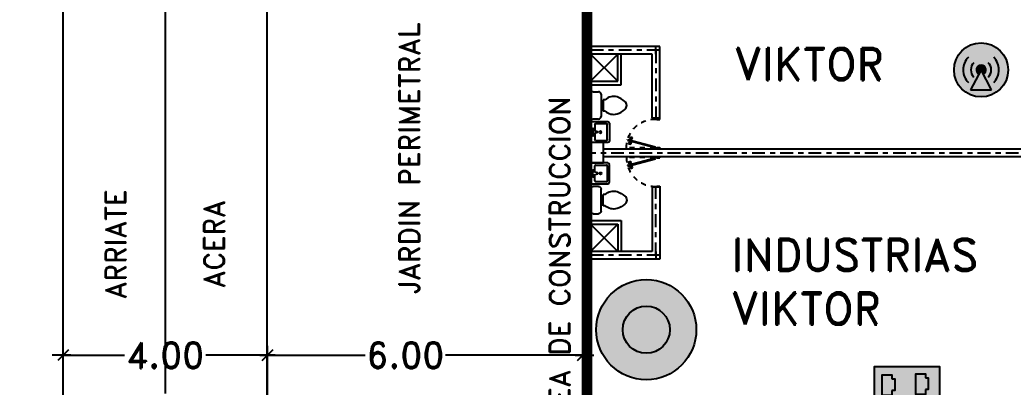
# Model space of a CAD drawing. Header units: millimetres. Extents: x 1590 to 1932, y -48 to 167.
# Drawn here: x 1619.75 to 1639.13, y 79.09 to 86.25 of the extents above; entities that cross this region are included whole.
import ezdxf
from ezdxf.enums import TextEntityAlignment as Align

# ---------------------------------------------------------------- set-up
doc = ezdxf.new("R2010")
doc.units = ezdxf.units.MM
doc.header["$LTSCALE"] = 0.1
doc.header["$MEASUREMENT"] = 0
doc.header["$PDMODE"] = 35
doc.header["$PDSIZE"] = 0.75
doc.linetypes.add('CENTERX2', pattern=[4, 2.5, -0.5, 0.5, -0.5])
doc.linetypes.add('HIDDEN2', pattern=[0.1875, 0.125, -0.0625])
doc.layers.get('0').update_dxf_attribs({"linetype": 'CONTINUOUS'})
doc.layers.get('DEFPOINTS').update_dxf_attribs({"linetype": 'CONTINUOUS'})
for name, color, linetype in [('_KTI_CONTROL', 7, 'CONTINUOUS'), ('ACCESSP02', 7, 'CONTINUOUS'), ('C-PRKG-CARS', 1, 'CONTINUOUS'), ('CABLEADO', 172, 'CONTINUOUS'), ('CALLES', 3, 'CONTINUOUS'), ('CAMARAS', 253, 'CONTINUOUS'), ('Eth2Salidas', 5, 'CONTINUOUS'), ('P-FIXT', 1, 'CONTINUOUS'), ('PARED', 4, 'CONTINUOUS'), ('TERRENO', 4, 'CONTINUOUS'), ('TEXT', 3, 'CONTINUOUS')]:
    doc.layers.add(name, color=color, linetype=linetype)
doc.styles.add('ATT', font='txt')
doc.styles.add('ROMAND', font='romand.shx')
doc.dimstyles.new('URBA', dxfattribs={"dimtxt": 20, "dimasz": 0.5, "dimexe": 1.25, "dimexo": 0.63, "dimgap": 0.63, "dimtad": 0, "dimtih": 1, "dimtoh": 1, "dimzin": 1, "dimdsep": 46, "dimtxsty": 'ROMAND', "dimcen": 2.5, "dimclrd": 1, "dimclre": 1, "dimclrt": 3, "dimadec": 0, "dimazin": 0, "dimtfac": 1, "dimtmove": 0, "dimatfit": 3, "dimfxl": 1, "dimtvp": 1, "dimtolj": 1, "dimtzin": 1, "dimarcsym": 0})

# ---------------------------------------------------------------- blocks, each defined once
blk = doc.blocks.new('15PTOI01')
at = {"color": 0, "linetype": 'ByBlock'}
for p, q in [((0, -8.5), (0, 8.5)), ((2, 10.5), (6, 10.5)), ((8, 8.5), (8, -8.5)), ((9.5, 4.375), (9.5, -4.375)), ((11.25, 4.375), (9.5, 4.375)), ((11.25, -4.375), (9.5, -4.375)), ((6, -10.5), (2, -10.5))]:
    blk.add_line(p, q, dxfattribs=at)
for centre, radius, start, end in [((2, 8.5), 2, 90, 180), ((6, 8.5), 2, 0, 90), ((17.766404, -2.827313), 9.712715, 75.184599, 132.137709), ((13.6875, -12.03125), 19.717859, 49.950272, 70.559965), ((23.458333, 0), 4.229167, 313.602819, 46.397181), ((17.766404, 2.827313), 9.712715, 227.862291, 284.815401), ((13.6875, 12.03125), 19.717859, 289.440035, 310.049728), ((2, -8.5), 2, 180, 270), ((6, -8.5), 2, 270, 0)]:
    blk.add_arc(centre, radius, start, end, dxfattribs=at)
at = {"color": 0, "linetype": 'ByBlock', "style": 'ATT'}
for tag, p, flags in [('ITEM', (0, -23), 3), ('ROOM_NUMBER', (0, -32), 1)]:
    blk.add_attdef(tag, p, '', height=6, dxfattribs=dict(at, flags=flags))
blk = doc.blocks.new('ss1')
at = {"layer": '_KTI_CONTROL', "color": 1}
for points in [[(0.141, 0.122, 0), (0.141, 0.122, 0), (0.141, 0.122, 0), (0.141, 0.122, 0), (0.141, 0.122, 0)], [(0.141, 0.122, 0), (0.141, 0.122, 0), (0.141, 0.122, 0), (0.141, 0.122, 0), (0.141, 0.122, 0), (0.141, 0.122, 0), (0.141, 0.122, 0), (0.141, 0.122, 0), (0.141, 0.122, 0), (0.141, 0.122, 0), (0.141, 0.122, 0)]]:
    blk.add_polyline3d(points, dxfattribs=at)
at = {"layer": '_KTI_CONTROL'}
for points in [[(0.141, 0.122, 0), (0.141, 0.122, 0), (0.141, 0.122, 0), (0.141, 0.122, 0)], [(0.141, 0.122, 0), (0.141, 0.122, 0)]]:
    blk.add_polyline3d(points, dxfattribs=at)
at = {"layer": 'P-FIXT', "xscale": 0.0254, "yscale": 0.0254, "zscale": 0.0254}
blk.add_blockref('15PTOI01', (17.719, 12.528), dxfattribs=at)
blk = doc.blocks.new('15PLAV06')
at = {"color": 0, "linetype": 'ByBlock'}
for p, q in [((16.5, 10), (1.5, 10)), ((0, 8.5), (0, -8.5)), ((2, -1.5), (2, 1.5)), ((7, 0.5), (3, 1.5)), ((4, 1.25), (4, 7.25)), ((4.75, 8), (15.25, 8)), ((7, -0.5), (7, 0.5)), ((16, 7.25), (16, -7.25)), ((18, -8.5), (18, 8.5)), ((3, -1.5), (7, -0.5)), ((4, -7.25), (4, -1.25)), ((15.25, -8), (4.75, -8)), ((1.5, -10), (16.5, -10))]:
    blk.add_line(p, q, dxfattribs=at)
for centre in [(2.5, 2.5), (9.5, 0), (2.5, -2.5)]:
    blk.add_circle(centre, 1, dxfattribs=at)
for centre, radius, start, end in [((1.5, 8.5), 1.5, 90, 180), ((16.5, 8.5), 1.5, 0, 90), ((4.75, 7.25), 0.75, 90, 180), ((15.25, 7.25), 0.75, 0, 90), ((1.5, -8.5), 1.5, 180, 270), ((4.75, -7.25), 0.75, 180, 270), ((15.25, -7.25), 0.75, 270, 0), ((16.5, -8.5), 1.5, 270, 0)]:
    blk.add_arc(centre, radius, start, end, dxfattribs=at)
at = {"color": 0, "linetype": 'ByBlock', "style": 'ATT'}
for tag, p, flags in [('ITEM', (0, -20), 3), ('ROOM_NUMBER', (0, -29), 1)]:
    blk.add_attdef(tag, p, '', height=6, dxfattribs=dict(at, flags=flags))
blk = doc.blocks.new('P-GIRO-D')
at = {"color": 2}
for p, q in [((-0.281, 1.048), (-0.31, 1.041)), ((-0.31, 1.041), (-0.069, 0.142)), ((-0.281, 1.048), (-0.04, 0.15)), ((-0.239, 0.971), (-0.259, 0.966)), ((-0.242, 0.981), (-0.167, 1.011)), ((-0.242, 0.981), (-0.229, 0.933)), ((-0.167, 1.011), (-0.149, 0.944)), ((-0.31, 0.963), (-0.389, 0.952)), ((-0.389, 0.952), (-0.371, 0.884)), ((-0.297, 0.915), (-0.371, 0.884)), ((-0.31, 0.963), (-0.297, 0.915)), ((-0.288, 0.958), (-0.307, 0.953)), ((-0.28, 0.929), (-0.299, 0.924)), ((-0.232, 0.942), (-0.251, 0.937)), ((-0.229, 0.933), (-0.149, 0.944)), ((-1, 0.15), (-0.97, 0.15)), ((-0.96, 0), (-1, 0)), ((-0.97, 0.15), (-0.97, 0.1)), ((-0.97, 0.1), (-0.96, 0.1)), ((-0.96, 0.1), (-0.96, 0)), ((-0.04, 0.15), (-0.069, 0.142)), ((-0.04, 0.1), (-0.04, 0)), ((-0.03, 0.1), (-0.04, 0.1)), ((-0.04, 0), (0, 0)), ((-0.03, 0.15), (-0.03, 0.1)), ((0, 0.15), (-0.03, 0.15))]:
    blk.add_line(p, q, dxfattribs=at)
at = {"color": 1, "linetype": 'HIDDEN2'}
blk.add_line((-0.03, 0.15), (-0.03, 1.08), dxfattribs=at)
blk.add_arc((-0.04, 0.15), 0.93, 89.3839, 180, dxfattribs=at)
blk = doc.blocks.new('UTP1$0$DIMBLOCK')
at = {"color": 1}
blk.add_line((-7.5, 0), (10.5, 0), dxfattribs=at)
at = {"color": 4}
blk.add_line((-5.25, -5.25), (5.25, 5.25), dxfattribs=at)
blk = doc.blocks.new('*D187')
at = {"color": 1, "linetype": 'Continuous', "lineweight": -2, "transparency": 16777216}
for p, q in [((1620.593, 79.186), (1620.593, 79.891)), ((1624.58, 79.186), (1624.58, 79.891)), ((1620.613, 79.711), (1621.793, 79.711)), ((1624.56, 79.711), (1623.38, 79.711))]:
    blk.add_line(p, q, dxfattribs=at)
at = {"layer": 'DEFPOINTS', "color": 0, "linetype": 'Continuous', "transparency": 16777216}
for p in [(1620.593, 79.711), (1620.593, 79.124), (1624.58, 79.124)]:
    blk.add_point(p, dxfattribs=at)
at = {"color": 1, "linetype": 'Continuous', "lineweight": -2, "transparency": 16777216, "xscale": 0.02, "yscale": 0.02, "zscale": 0.02, "rotation": 180}
blk.add_blockref('UTP1$0$DIMBLOCK', (1620.593, 79.711), dxfattribs=at)
at = {"color": 1, "linetype": 'Continuous', "lineweight": -2, "transparency": 16777216, "xscale": 0.02, "yscale": 0.02, "zscale": 0.02}
blk.add_blockref('UTP1$0$DIMBLOCK', (1624.58, 79.711), dxfattribs=at)
at = {"color": 3, "linetype": 'Continuous', "transparency": 16777216, "insert": (1622.586, 79.711), "char_height": 0.5, "attachment_point": 5, "style": 'ROMAND'}
blk.add_mtext('\\A1;4.00', dxfattribs=at)
blk = doc.blocks.new('*D186')
at = {"layer": 'CALLES', "color": 1, "linetype": 'Continuous', "transparency": 16777216}
for p, q in [((1624.581, 77.848), (1624.581, 79.891)), ((1630.736, 77.848), (1630.736, 79.891)), ((1624.601, 79.711), (1626.488, 79.711)), ((1630.716, 79.711), (1628.052, 79.711))]:
    blk.add_line(p, q, dxfattribs=at)
at = {"layer": 'DEFPOINTS', "color": 0, "linetype": 'Continuous', "transparency": 16777216}
for p in [(1630.736, 79.711), (1624.581, 77.786), (1630.736, 77.786)]:
    blk.add_point(p, dxfattribs=at)
at = {"layer": 'CALLES', "color": 1, "linetype": 'Continuous', "transparency": 16777216, "xscale": 0.02, "yscale": 0.02, "zscale": 0.02, "rotation": 180}
blk.add_blockref('UTP1$0$DIMBLOCK', (1624.581, 79.711), dxfattribs=at)
at = {"layer": 'CALLES', "color": 1, "linetype": 'Continuous', "transparency": 16777216, "xscale": 0.02, "yscale": 0.02, "zscale": 0.02}
blk.add_blockref('UTP1$0$DIMBLOCK', (1630.736, 79.711), dxfattribs=at)
at = {"layer": 'CALLES', "color": 3, "linetype": 'Continuous', "transparency": 16777216, "insert": (1627.27, 79.711), "char_height": 0.5, "attachment_point": 5, "style": 'ROMAND'}
blk.add_mtext('\\A1;6.00', dxfattribs=at)
blk = doc.blocks.new('dosSALIDAS')
at = {"layer": 'Eth2Salidas', "linetype": 'Continuous'}
h = blk.add_hatch(color=0, dxfattribs=at)
h.dxf.hatch_style = 1
h.paths.add_polyline_path([(0.3251, 0), (0, 0), (0, -0.5502), (0.3251, -0.5502)])
h.paths.add_polyline_path([(0.1197, -0.1706), (0.1197, -0.1458), (0.079, -0.1458), (0.079, -0.0653), (0.2552, -0.0653), (0.2552, -0.1458), (0.2216, -0.1458), (0.2216, -0.1706)], flags=16)
h.paths.add_polyline_path([(0.2637, -0.3509), (0.2637, -0.4314), (0.23, -0.4314), (0.23, -0.4562), (0.1282, -0.4562), (0.1282, -0.4314), (0.0874, -0.4314), (0.0874, -0.3509)], flags=16)
h = blk.add_hatch(color=256, dxfattribs=at)
h.dxf.hatch_style = 1
h.paths.add_polyline_path([(0.2216, -0.1706), (0.2216, -0.1458), (0.2552, -0.1458), (0.2552, -0.0653), (0.079, -0.0653), (0.079, -0.1458), (0.1197, -0.1458), (0.1197, -0.1706)])
h = blk.add_hatch(color=256, dxfattribs=at)
h.dxf.hatch_style = 1
h.paths.add_polyline_path([(0.23, -0.4562), (0.23, -0.4314), (0.2637, -0.4314), (0.2637, -0.3509), (0.0874, -0.3509), (0.0874, -0.4314), (0.1282, -0.4314), (0.1282, -0.4562)])
at = {"layer": 'Eth2Salidas', "color": 18, "linetype": 'Continuous', "true_color": 0x000000}
blk.add_lwpolyline([(0, 0), (0.3251, 0), (0.3251, -0.5502), (0, -0.5502)], close=True, dxfattribs=at)
for points in [[(0.1197, -0.1458), (0.079, -0.1458), (0.079, -0.0653), (0.2552, -0.0653), (0.2552, -0.1458), (0.2216, -0.1458)], [(0.2216, -0.1458), (0.2216, -0.1706), (0.1197, -0.1706), (0.1197, -0.1458)], [(0.1282, -0.4314), (0.0874, -0.4314), (0.0874, -0.3509), (0.2637, -0.3509), (0.2637, -0.4314), (0.23, -0.4314)], [(0.23, -0.4314), (0.23, -0.4562), (0.1282, -0.4562), (0.1282, -0.4314)]]:
    blk.add_lwpolyline(points, dxfattribs=at)
blk = doc.blocks.new('cams')
at = {"layer": 'CAMARAS', "linetype": 'Continuous', "true_color": 0xffffff}
h = blk.add_hatch(color=7, dxfattribs=at)
h.dxf.hatch_style = 1
h.paths.add_polyline_path([(-0.977, 0, 1), (0.977, 0, 1)])
h.paths.add_polyline_path([(0.46, 0, -1), (-0.46, 0, -1)], flags=16)
at = {"layer": 'CAMARAS', "linetype": 'Continuous', "true_color": 0x939598}
h = blk.add_hatch(color=252, dxfattribs=at)
h.dxf.hatch_style = 1
h.paths.add_polyline_path([(-0.46, 0, 1), (0.46, 0, 1)])
at = {"layer": 'CAMARAS', "color": 0, "linetype": 'Continuous'}
for radius in [0.977, 0.977, 0.977, 0.46]:
    blk.add_circle((0, 0), radius, dxfattribs=at)
blk = doc.blocks.new('PuntoAcceso02')
at = {"layer": 'ACCESSP02', "linetype": 'Continuous'}
h = blk.add_hatch(color=256, dxfattribs=at)
h.set_gradient(color1=(237, 31, 36), color2=(247, 171, 174))
h.paths.add_polyline_path([(-0.528, 0, 1), (0.528, 0, 1)])
h.paths.add_polyline_path([(0.042, -0.082), (0.2, -0.388), (-0.209, -0.39), (-0.043, -0.081, -4.049664)], flags=16)
h = blk.add_hatch(color=256, dxfattribs=at)
h.set_gradient(color1=(247, 171, 174), color2=(247, 171, 174))
h.paths.add_polyline_path([(-0.209, -0.39), (0.2, -0.388), (0, 0)])
h = blk.add_hatch(color=256, dxfattribs=at)
h.set_gradient(color1=(153, 27, 30), color2=(237, 31, 36))
h.paths.add_polyline_path([(0, 0), (0.042, -0.082, 4.049664), (-0.043, -0.081)])
at = {"layer": 'ACCESSP02', "color": 18, "linetype": 'Continuous', "true_color": 0x000000}
for p, q in [((0, 0), (-0.209, -0.39)), ((0.2, -0.388), (0, 0)), ((-0.209, -0.39), (0.2, -0.388))]:
    blk.add_line(p, q, dxfattribs=at)
blk.add_circle((0, 0), 0.528, dxfattribs=at)
for radius, start, end in [(0.349, 134.9548, 225.0265), (0.349, 314.9548, 45.0265), (0.199, 134.9548, 225.0265), (0.092, 297.3127, 241.8295), (0.199, 314.9548, 45.0265)]:
    blk.add_arc((0, 0), radius, start, end, dxfattribs=at)

msp = doc.modelspace()

# ---------------------------------------------------------------- linework, layer by layer
at = {"layer": 'C-PRKG-CARS', "color": 2}
msp.add_line((1622.5927, 78.9625), (1622.5927, 110.1623), dxfattribs=at)
at = {"layer": 'CABLEADO', "linetype": 'Continuous', "const_width": 0.2}
msp.add_lwpolyline([(1630.81, 113.6093), (1630.82, 68.6983)], dxfattribs=at)
at = {"layer": 'CALLES', "linetype": 'Continuous'}
msp.add_line((1620.5927, 52.886), (1620.5927, 125.5556), dxfattribs=at)
msp.add_line((1620.5927, 52.886), (1620.5927, 125.5556), dxfattribs=at)
at = {"layer": 'CALLES', "color": 4, "linetype": 'Continuous'}
msp.add_lwpolyline([(1630.7358, 83.4619), (1631.1358, 83.4619), (1631.1358, 83.8619), (1630.7358, 83.8619)], close=True, dxfattribs=at)
at = {"layer": 'PARED', "color": 8, "linetype": 'CENTERX2'}
for p, q in [((1632.234, 85.6619), (1630.7358, 85.6619)), ((1632.159, 85.5869), (1632.159, 85.7369)), ((1632.159, 85.6619), (1632.159, 84.3369)), ((1630.7358, 83.6619), (1645.7358, 83.6619)), ((1632.159, 81.6619), (1632.159, 82.9869)), ((1632.234, 81.6619), (1630.7358, 81.6619)), ((1632.159, 81.7369), (1632.159, 81.5869))]:
    msp.add_line(p, q, dxfattribs=at)
at = {"layer": 'PARED', "color": 1}
for p, q in [((1631.414, 85.0569), (1630.884, 85.5869)), ((1630.884, 85.0569), (1631.414, 85.5869)), ((1630.7858, 84.3869), (1630.7858, 84.9886)), ((1630.8358, 84.3869), (1630.8358, 84.9886)), ((1630.7858, 82.9369), (1630.7858, 82.3351)), ((1630.8358, 82.9369), (1630.8358, 82.3351)), ((1630.884, 82.2669), (1631.414, 81.7369)), ((1631.414, 82.2669), (1630.884, 81.7369))]:
    msp.add_line(p, q, dxfattribs=at)
at = {"layer": 'PARED', "color": 3}
for p, q in [((1630.7358, 84.3869), (1630.7358, 84.9869)), ((1630.8858, 84.3869), (1630.8858, 84.9869)), ((1631.1358, 83.7369), (1645.3358, 83.7369)), ((1631.1358, 83.5869), (1645.3358, 83.5869)), ((1630.7358, 82.9369), (1630.7358, 82.3369)), ((1630.8858, 82.9369), (1630.8858, 82.3369))]:
    msp.add_line(p, q, dxfattribs=at)
at = {"layer": 'PARED', "color": 2}
for p, q in [((1632.234, 84.3369), (1632.084, 84.3369)), ((1632.234, 82.9869), (1632.084, 82.9869))]:
    msp.add_line(p, q, dxfattribs=at)
at = {"layer": 'TERRENO', "color": 5, "linetype": 'Continuous'}
msp.add_line((1624.5927, -20.9342), (1624.5672, 128.1062), dxfattribs=at)
at = {"layer": 'TERRENO', "color": 4, "linetype": 'Continuous'}
for p, q in [((1630.7358, 74.9207), (1630.7358, 118.1061)), ((1630.8858, 84.9869), (1630.7358, 84.9869)), ((1630.8858, 84.3869), (1630.7358, 84.3869)), ((1630.8858, 82.9369), (1630.7358, 82.9369)), ((1630.8858, 82.3369), (1630.7358, 82.3369))]:
    msp.add_line(p, q, dxfattribs=at)
at = {"layer": 'TERRENO', "color": 2, "linetype": 'Continuous'}
for p, q in [((1630.8858, 83.8619), (1630.8858, 88.4619)), ((1632.234, 85.7369), (1630.8858, 85.7369)), ((1632.234, 84.3369), (1632.234, 85.7369)), ((1632.084, 85.5869), (1630.8858, 85.5869)), ((1631.414, 85.0569), (1631.414, 85.5869)), ((1631.484, 84.9869), (1631.484, 85.5869)), ((1632.084, 84.3369), (1632.084, 85.5869)), ((1630.884, 85.0569), (1631.414, 85.0569)), ((1630.884, 84.9869), (1631.484, 84.9869)), ((1630.8858, 78.8619), (1630.8858, 83.4619)), ((1632.084, 82.9869), (1632.084, 81.7369)), ((1632.234, 82.9869), (1632.234, 81.5869)), ((1630.884, 82.3369), (1631.484, 82.3369)), ((1630.884, 82.2669), (1631.414, 82.2669)), ((1631.414, 82.2669), (1631.414, 81.7369)), ((1631.484, 82.3369), (1631.484, 81.7369)), ((1632.084, 81.7369), (1630.8858, 81.7369)), ((1632.234, 81.5869), (1630.8858, 81.5869))]:
    msp.add_line(p, q, dxfattribs=at)

# ---------------------------------------------------------------- block references
at = {"color": 1, "linetype": 'Continuous', "xscale": -1, "rotation": 180}
for p in [(1613.1666, 95.2662), (1613.1666, 85.2662)]:
    msp.add_blockref('ss1', p, dxfattribs=at)
at = {"color": 1, "linetype": 'Continuous'}
for p in [(1613.1666, 82.0576), (1613.1666, 72.0576)]:
    msp.add_blockref('ss1', p, dxfattribs=at)
at = {"layer": 'ACCESSP02', "linetype": 'Continuous'}
msp.add_blockref('PuntoAcceso02', (1638.5027, 85.2784), dxfattribs=at)
at = {"layer": 'CAMARAS', "color": 0, "linetype": 'Continuous'}
msp.add_blockref('cams', (1631.9705, 80.2094), dxfattribs=at)
at = {"layer": 'Eth2Salidas', "color": 0, "linetype": 'Continuous', "xscale": 2.294213201718801, "yscale": 2.294213201718801, "zscale": 2.294213201718801, "rotation": 90}
msp.add_blockref('dosSALIDAS', (1636.4259, 78.7448), dxfattribs=at)
at = {"layer": 'P-FIXT', "xscale": -0.02031999999999812, "yscale": 0.02031999999999812, "zscale": 0.02032, "rotation": 180}
msp.add_blockref('15PLAV06', (1630.8858, 84.0651), dxfattribs=at)
at = {"layer": 'P-FIXT', "xscale": 0.02031999999999812, "yscale": 0.02031999999999812, "zscale": 0.02031999999999812}
msp.add_blockref('15PLAV06', (1630.8858, 83.2587), dxfattribs=at)
at = {"layer": 'PARED', "yscale": 0.6, "rotation": 90}
for p, xscale in [((1632.234, 83.7369), -0.6), ((1632.234, 83.5869), 0.6)]:
    msp.add_blockref('P-GIRO-D', p, dxfattribs=dict(at, xscale=xscale))

# ---------------------------------------------------------------- texts
at = {"layer": 'TEXT', "style": 'ROMAND'}
for s, p in [('JARDIN PERIMETRAL', (1627.5491, 83.5357)), ('ARRIATE', (1621.8183, 81.8797)), ('ACERA', (1623.7411, 81.8797))]:
    msp.add_text(s, height=0.4, rotation=90, dxfattribs=at).set_placement(p, align=Align.CENTER)
for s, p in [('VIKTOR', (1633.6882, 85.079)), ('INDUSTRIAS', (1633.6302, 81.3591)), ('VIKTOR', (1633.6302, 80.3072))]:
    msp.add_text(s, height=0.625, dxfattribs=at).set_placement(p)
msp.add_text('LINEA DE CONSTRUCCION', height=0.4, rotation=90, dxfattribs=at).set_placement((1630.4807, 77.939))

# ---------------------------------------------------------------- dimensions: what is measured, and where the dimension line sits
at = {"color": 3, "linetype": 'Continuous'}
dim = msp.add_linear_dim(base=(1620.5927, 79.7115), p1=(1624.58, 79.1236), p2=(1620.5927, 79.1236), text='4.00', dimstyle='URBA', override={"dimtxt": 0.5, "dimasz": 0.02, "dimexe": 0.18, "dimexo": 0.0625, "dimgap": 0.02, "dimzin": 0, "dimblk1": 'UTP1$0$DIMBLOCK', "dimblk2": 'UTP1$0$DIMBLOCK', "dimsah": 1, "dimcen": 0.09, "dimtdec": 4, "dimtofl": 0, "dimtvp": 0, "dimtzin": 0}, dxfattribs=at)
dim.commit()
dim.dimension.update_dxf_attribs({"geometry": '*D187', "text_midpoint": (1622.5863, 79.7115)})
at = {"layer": 'CALLES', "color": 6, "linetype": 'Continuous'}
dim = msp.add_linear_dim(base=(1630.7358, 79.7115), p1=(1624.5805, 77.7858), p2=(1630.7358, 77.7858), text='6.00', dimstyle='URBA', override={"dimtxt": 0.5, "dimasz": 0.02, "dimexe": 0.18, "dimexo": 0.0625, "dimgap": 0.02, "dimzin": 0, "dimblk1": 'UTP1$0$DIMBLOCK', "dimblk2": 'UTP1$0$DIMBLOCK', "dimsah": 1, "dimcen": 0.09, "dimtdec": 4, "dimtofl": 0, "dimtvp": 0, "dimtzin": 0}, dxfattribs=at)
dim.commit()
dim.dimension.update_dxf_attribs({"geometry": '*D186', "text_midpoint": (1627.2699, 79.7115), "dimtype": 160})

doc.saveas('drawing.dxf')
